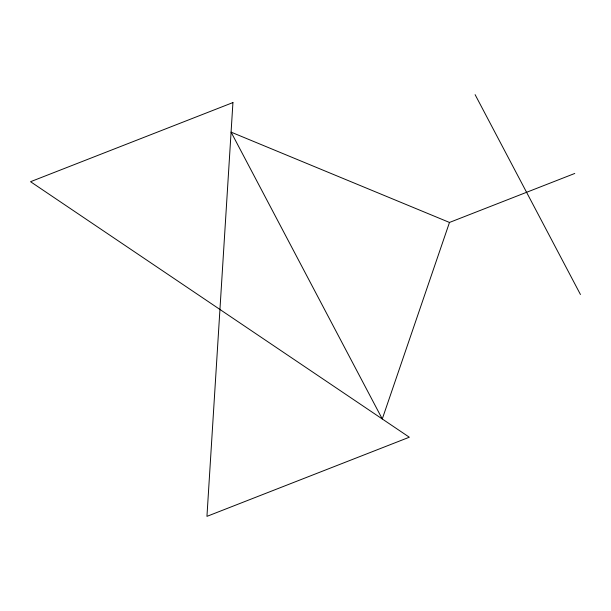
<?xml version="1.0" encoding="UTF-8"?>
<svg xmlns="http://www.w3.org/2000/svg" width="611" height="611" viewBox="0 0 611 611"><rect width="100%" height="100%" fill="white"/><g stroke="black" fill="none" stroke-linecap="round" stroke-linejoin="round"><path stroke-width="0.92" d="M449.482 222.45L382.272 418.963L231.08 132.129L449.482 222.45L574.76 173.463M475.106 94.644L580.45 294.51M232.936 102.572L206.946 516.356L409.324 437.216L30.55 181.704L232.936 102.572"/></g></svg>
